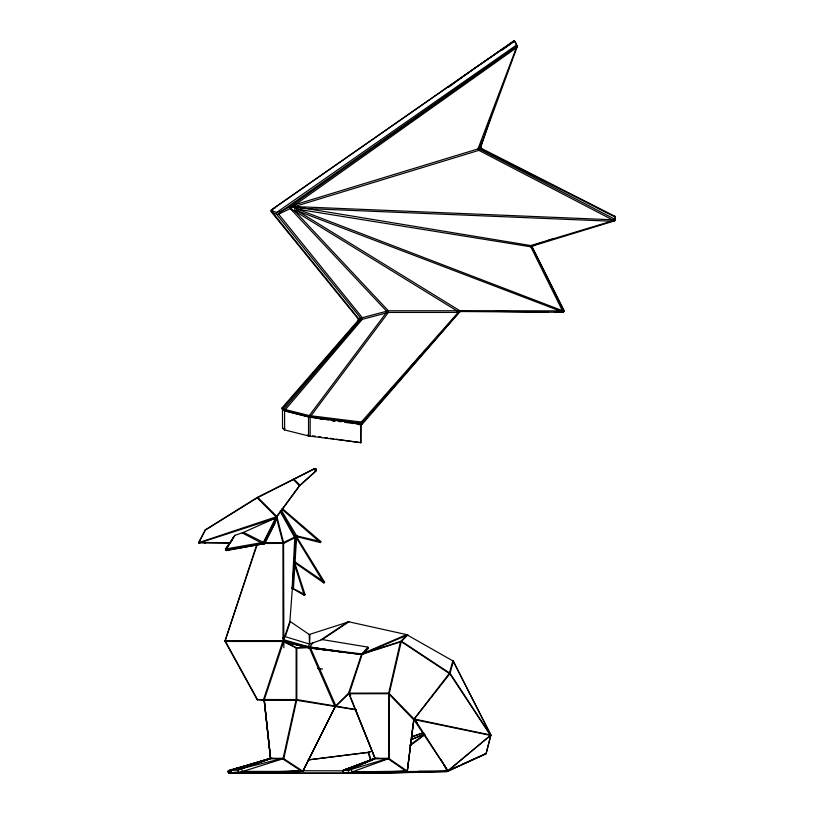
<?xml version="1.0" encoding="UTF-8"?>
<svg xmlns="http://www.w3.org/2000/svg" width="814" height="814" viewBox="0 0 814 814"><rect width="100%" height="100%" fill="white"/><g stroke="black" fill="none" stroke-linecap="round" stroke-linejoin="round"><path stroke-width="1.22" d="M309.452 643.955L309.228 634.503L289.906 621.296L292.338 588.685M263.614 543.467L283.689 543.386L294.77 537.83L293.488 563.095L295.217 564.224L305.087 594.719L304.263 595.37L293.416 589L296.662 535.866L281.278 510.225M293.223 479.466L299.562 485.856L316.137 470.93L316.117 468.935L314.031 468.813L256.97 497.588L205.342 529.853L198.657 542.785L230.525 543.111M293.488 563.095L292.114 588.43M458.465 311.62L459.971 311.569L362.322 424.053L360.785 424.613L361.324 422.039L459.717 310.663L564.275 310.907L532.244 247.039L532.855 245.502L532.214 247.385L563.695 310.887L562.83 312.281L460.785 311.518L457.499 312.423L388.38 312.423L358.14 320.441L281.919 408.038L282.509 409.666L310.154 416.91L388.38 312.423L388.339 310.775L294.933 211.182L290.008 208.343L289.723 206.919L517.022 46.001L514.224 40.7L271.194 210.083L271.367 211.925L358.16 318.813L358.14 320.441L358.903 320.35L358.76 318.844L271.266 210.918L272.721 208.862L275.051 208.15M361.111 423.443L309.91 416.87L361.111 423.443L361.04 425.04L355.85 423.901M205.342 529.853L198.657 542.785M282.509 409.666L282.59 408.384L358.903 320.35M280.291 510.632L295.899 537.281L292.409 588.685L293.416 589M231.268 773.056L302.869 771.265L335.154 706.715L336.324 706.186L335.083 706.878L302.849 771.255L231.268 773.056L230.728 770.278L270.177 758.801L282.56 758.801L301.811 771.377L302.9 771.234L335.144 706.705L348.596 693.162L361.681 653.927L406.644 634.625L453.388 661.202L490.873 735.062L486.08 753.723L446.357 771.743L375.549 773.208L228.693 773.147L227.889 771.245L230.708 769.596L232.366 770.482M532.244 247.039L297.843 209.259L294.505 206.563L289.723 206.919L281.613 211.07L276.475 212.546L271.194 210.083L514.224 40.7L515.445 41.962L517.266 46.622L480.016 148.046L480.565 149.674L614.906 219.261L614.784 220.798L532.834 245.899L294.505 206.563L278.642 214.153L276.668 214.408L271.367 211.925L271.266 210.918M230.413 771.224L227.889 771.245L228.693 773.147L374.898 773.3L375.04 771.926M204.853 530.382L257.224 497.853L314.062 469.088L316.117 470.37C315.822 472.069 312.088 467.165 316.117 468.935L315.883 470.899L299.308 485.856L275.661 517.989L243.508 532.387L234.992 535.307L225.417 549.023L226.343 550.579L264.733 543.579L274.796 523.463L277.086 516.432L299.562 485.856M350.732 695.258L348.596 693.162L388.705 693.05L414.031 718.955L407.285 771.173L406.318 771.397L388.156 758.811L374.796 758.821L343.091 770.41L343.62 773.259L406.308 771.753L407.275 771.123L413.685 719.637L449.359 673.32L452.889 660.673L490.873 735.062L486.08 753.723L447.079 771.591L450.641 769.566M345.563 772.822L343.62 773.259L349.216 772.995L389.163 758.465L389.296 693.304L401.251 641.646L407.743 634.869L362.067 654.456L349.237 693.731L375.01 758.322L343.07 770.441L343.844 773.188L406.308 771.753L407.285 771.173L413.258 723.565M257.234 763.298L270.574 758.312L264.163 700.03L284.005 640.516L283.679 639.835L283.038 640.74L224.735 640.75L257.102 699.562L264.163 700.03L270.472 758.312L237.596 770.186L230.728 770.278L270.472 758.312L264.163 700.03L257.102 699.562L257.651 699.898L225.132 640.74L257.132 544.668M366.86 649.592L362.403 653.856L360.856 654.446L310.154 647.934L283.832 641.005L283.577 542.623L276.831 516.452L257.875 497.507L256.97 497.588L276.2 516.829L282.946 542.745L283.038 640.74L296.815 648.005L296.815 699.572L283.821 758.516L238.655 772.761L237.596 770.186L270.645 758.312L264.285 699.521L296.815 699.572L356.237 709.594M293.895 479.131L300.051 485.317M280.097 771.692L302.9 771.234L230.973 772.893L230.861 770.085L270.574 758.312L272.598 758.322M360.856 423.422L362.403 422.832L459.3 312.189L459.717 310.663L297.568 210.918L297.843 209.259L302.767 208.384L611.507 221.215L614.784 220.798L615.343 216.514L481.583 148.474L480.352 148.708L613.125 216.015L615.343 216.514L614.906 219.261L612.372 219.77L294.505 206.563L294.933 211.182L456.827 310.775L459.717 310.663L460.785 311.518M364.489 763.206L375 758.322L348.596 693.162M283.669 639.784L289.906 621.296M452.889 660.673L453.388 661.202L449.857 673.819L413.827 719.515L417.287 722.903M414.672 719.23L447.934 770.858L490.527 735.398L413.827 719.515L447.934 770.858L490.873 735.062L414.031 718.955L413.756 719.81L388.634 693.731L348.728 693.752L335.093 706.888L335.795 705.779L310.327 647.517L296.143 647.873L282.896 641.463L225.234 641.463M447.934 770.858L447.405 771.306L444.393 764.987M481.919 141.107L479.965 147.12L480.952 146.866L490.862 116.717M263.441 699.898L283.038 640.74L283.598 641.595L309.34 648.005L361.304 654.476L401.251 641.646L449.857 673.819L490.527 735.398M290.191 621.906L285.276 636.68L309.188 643.966M256.766 544.668L225.132 640.74M360.856 654.446L362.403 653.856M230.331 543.06L232.407 539.763M232.56 539.356L233.465 536.945M294.332 536.609L296.662 535.866L297.212 537.769L324.623 582.214L323.86 582.936L296.866 538.634L297.832 536.925L320.39 542.562L320.869 541.625L282.102 508.394M335.083 706.878L309.188 647.456L309.34 648.005M406.451 771.438L407.275 771.123L391.269 771.692M283.852 640.974L307.753 646.977L310.002 643.894L322.202 639.57L367.908 647.099L368.213 648.29L363.064 654.222M485.602 754.079L486.172 753.265M562.688 310.48L564.275 310.907L563.42 312.281L297.568 210.918L294.505 206.563L295.502 204.548L515.72 48.291L517.266 46.622L516.107 45.35L276.475 212.546L276.668 214.408L360.643 317.999L360.622 319.627L284.005 408.903L284.595 410.47L284.595 429.924L308.526 435.938L307.377 434.961M276.282 518.854L263.421 543.498L225.946 549.786L225.417 549.023L263.431 542.348L264.733 543.579L226.76 550.203L225.824 549.826L229.039 544.993M264.275 543.63L274.796 523.463M280.342 511.752L294.719 537.596L295.899 537.281L296.662 535.866L320.869 541.625M360.785 424.613L363.726 420.909M230.861 770.085L270.574 758.312L283.15 758.312L302.879 771.214L280.077 771.56M234.992 535.307L226.038 548.738L226.343 550.579L226.76 550.203M307.753 646.977L309.574 647.303L312.952 642.765M360.785 442.714L360.856 423.646L360.785 442.714L336.121 439.184M308.526 647.629L309.086 647.405L296.143 647.873L296.154 699.521L283.15 758.312L241.371 768.65L242.582 771.397L301.618 771.438M366.219 418.03L368.711 415.15M370.38 413.237L391.982 388.309M394.475 385.439L396.967 382.56M409.432 368.182L415.252 361.467M416.91 359.554L420.238 355.718M423.565 351.882L425.223 349.969M283.862 637.942L285.134 636.477M362.169 653.734L367.928 647.181M282.6 638.268L284.676 635.887M309.228 634.503L348.87 621.804L407.743 634.869L406.817 634.991L400.498 641.625L388.705 693.05L388.573 758.312L347.873 770.41L343.07 770.441L375.01 758.322L355.321 709.248M204.65 543.111L205.393 543.111M368.213 648.29L367.531 648.941M459.3 312.189L459.971 311.569M284.595 410.47L362.372 319.2L362.311 317.674L278.642 214.153L281.613 211.07L517.022 46.001L477.971 148.931L295.502 204.548L289.723 206.919M230.708 769.596L228.052 771.743L230.952 771.58L230.362 769.688L235.287 769.067M410.032 745.787L425.03 734.584M295.217 564.224L296.062 563.593L323.86 582.936M448.372 87.383L474.959 68.03L514.265 41.28L515.445 41.962M501.953 50.234L514.265 41.28M409.788 745.034L424.104 734.839M321.082 639.743L347.741 621.977M322.202 639.57L348.87 621.804M294.607 537.108L282.946 542.745L264.255 542.745M452.92 768.528L459.737 765.435M462.006 764.397L485.856 753.561M264.285 699.521L263.655 699.521L264.174 700.264L296.723 700.305L355.698 709.767M424.063 734.269L410.561 739.906L424.409 734.157M372.303 750.956L368.04 752.39L308.119 759.91L368.752 752.299L372.334 751.027M411.508 736.863L423.382 732.59M257.641 763.196L270.248 758.821M411.63 737.026L423.545 732.783M271.286 519.566L276.18 518.274L275.539 518.152L263.431 542.348L243.508 532.387M534.045 245.106L542.409 242.328M547.181 240.74L553.154 238.756M294.505 206.563L478.866 150.366L481.583 148.474L480.952 146.866L477.971 148.931L478.866 150.366L612.372 219.77L611.507 221.215L531.237 245.421L530.881 247.039L562.372 310.653L297.843 209.259M238.736 773.005L242.246 771.987M345.492 770.41L343.091 770.41L375 758.322L388.573 758.312L407.275 771.123L352.513 771.926L350.641 769.088L374.888 758.811L374.216 758.974M346.062 769.199L352.075 767.673M346.001 769.159L355.667 766.727M234.015 768.935L256.97 763.43M236.152 768.274L251.862 764.55M407.285 771.173L406.094 771.753L406.522 771.469L391.524 771.743M198.86 543.111L276.719 517.816M374.298 771.692L374.898 773.3L375.549 773.208M272.425 525.518L273.392 525.417M294.933 211.182L297.568 210.918M301.485 771.397L302.849 771.255M309.676 643.945L309.9 634.594M374.898 773.3L447.405 771.306L418.549 771.306M356.532 772.405L374.023 772.079M234.747 772.832L301.821 771.397L280.27 771.611M353.317 772.303L367.236 772.079M391.503 771.713L448.117 771.153L447.344 770.532M234.544 772.252L248.463 772.079M230.423 542.755L199.227 542.48L276.2 516.829L277.004 517.124M378.764 758.333L375 758.322L347.873 770.41L349.226 773.005M302.309 770.746L343.813 770.838M495.441 311.365L548.31 312.077M554.609 312.159L563.42 312.281M358.76 318.844L358.16 318.813L388.339 310.775L456.827 310.775L457.499 312.423M269.251 773.198L270.34 773.249M293.549 562.047L295.268 562.138L324.623 582.214M291.951 587.912L305.087 594.719M282.509 410.053L310.154 417.297L359.615 423.494M290.008 208.343L386.548 311.131L386.192 312.871L308.526 416.605L308.526 435.938L360.856 442.613M317.491 668.406L322.537 669.047M322.995 649.735L325.397 650.05M312.2 648.31L308.954 647.832M317.002 648.951L318.203 649.104M270.197 773.137L270.818 773.219M350.04 653.093L351.292 653.266M326.261 418.813L328.724 419.159M332.427 419.688L334.89 420.044M338.593 420.573L341.056 420.93L338.593 420.431M345.991 421.632L348.453 421.988M312.698 435.826L315.16 436.182M318.864 436.711L321.327 437.067M325.03 437.596L327.493 437.952M329.965 438.298L333.659 438.827M303.826 645.929L333.903 650.773M340.191 651.668L336.416 651.129L340.028 651.668M342.501 652.024L345.217 652.39M348.992 652.93L351.506 653.286M327.391 649.867L323.433 649.297M317.491 648.443L321.449 649.023M319.953 418.691L322.436 419.057M326.261 419.607L328.724 419.973M332.397 420.502L334.89 420.858M338.593 421.398L341.117 421.764M344.76 422.293L353.571 423.565M319.953 419.088L322.436 419.444M332.397 420.889L334.89 421.245M309.574 647.303L315.517 648.158M349.918 422.11L352.431 422.476M333.954 650.773L309.666 647.171L283.801 639.753M262.83 544.047L263.889 544.21L242.236 532.885M310.154 417.267L284.595 410.968L282.509 409.167L282.509 428.123L284.595 429.924M361.233 423.779L362.322 424.053L362.403 422.832L361.324 422.039L309.371 415.588L285.541 409.615L281.919 408.038L282.59 408.384M308.76 647.344L283.811 641.188L291.381 643.213M307.041 647.517L283.852 641.686L283.852 647.73M298.972 645.237L300.488 645.644M292.898 643.62L294.414 644.027M295.94 644.434L297.456 644.841M282.509 428.123L284.88 428.774M309.931 648.117L310.592 647.506L361.681 653.927L401.424 641.198L450.122 673.371L490.333 734.716M282.234 509.493L320.39 542.562M296.662 535.866L297.832 536.925M295.899 537.281L296.866 538.634M263.655 699.521L264.174 700.264M296.062 563.593L295.268 562.138L294.149 563.146L304.263 595.37M441.28 759.818L447.222 770.96M368.05 752.472L370.645 760.48M371.194 760.775L368.752 752.299M335.073 705.952L335.144 706.705M310.154 416.91L310.154 436.223"/></g></svg>
